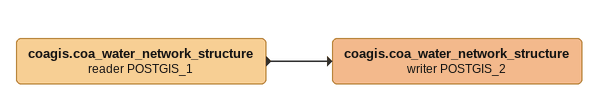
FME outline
coagis.coa_water_network_structure (reader POSTGIS_1)
    -> coagis.coa_water_network_structure (writer POSTGIS_2)
coagis.coa_water_network_structure (writer POSTGIS_2)
